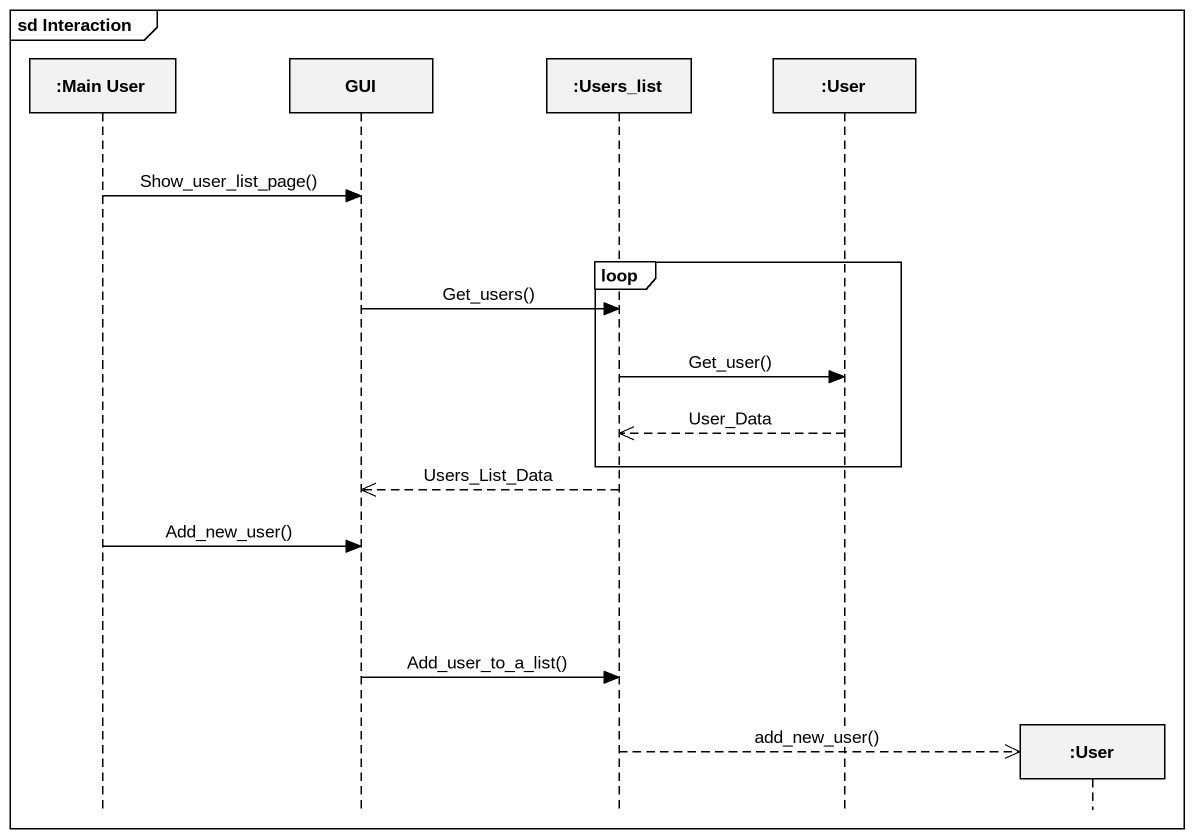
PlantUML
@startuml
mainframe sd Interaction
hide footbox
participant ":Main User" as Main_User
participant GUI
participant ":Users_list" as Users_list
participant ":User" as User
participant ":User" as User_2

Main_User -> GUI : Show_user_list_page()
loop
  GUI -> Users_list : Get_users()
  Users_list -> User : Get_user()
  User -->> Users_list : User_Data
end
Users_list -->> GUI : Users_List_Data
Main_User -> GUI : Add_new_user()
GUI -> Users_list : Add_user_to_a_list()
Users_list -->> User_2 ** : add_new_user()
@enduml
